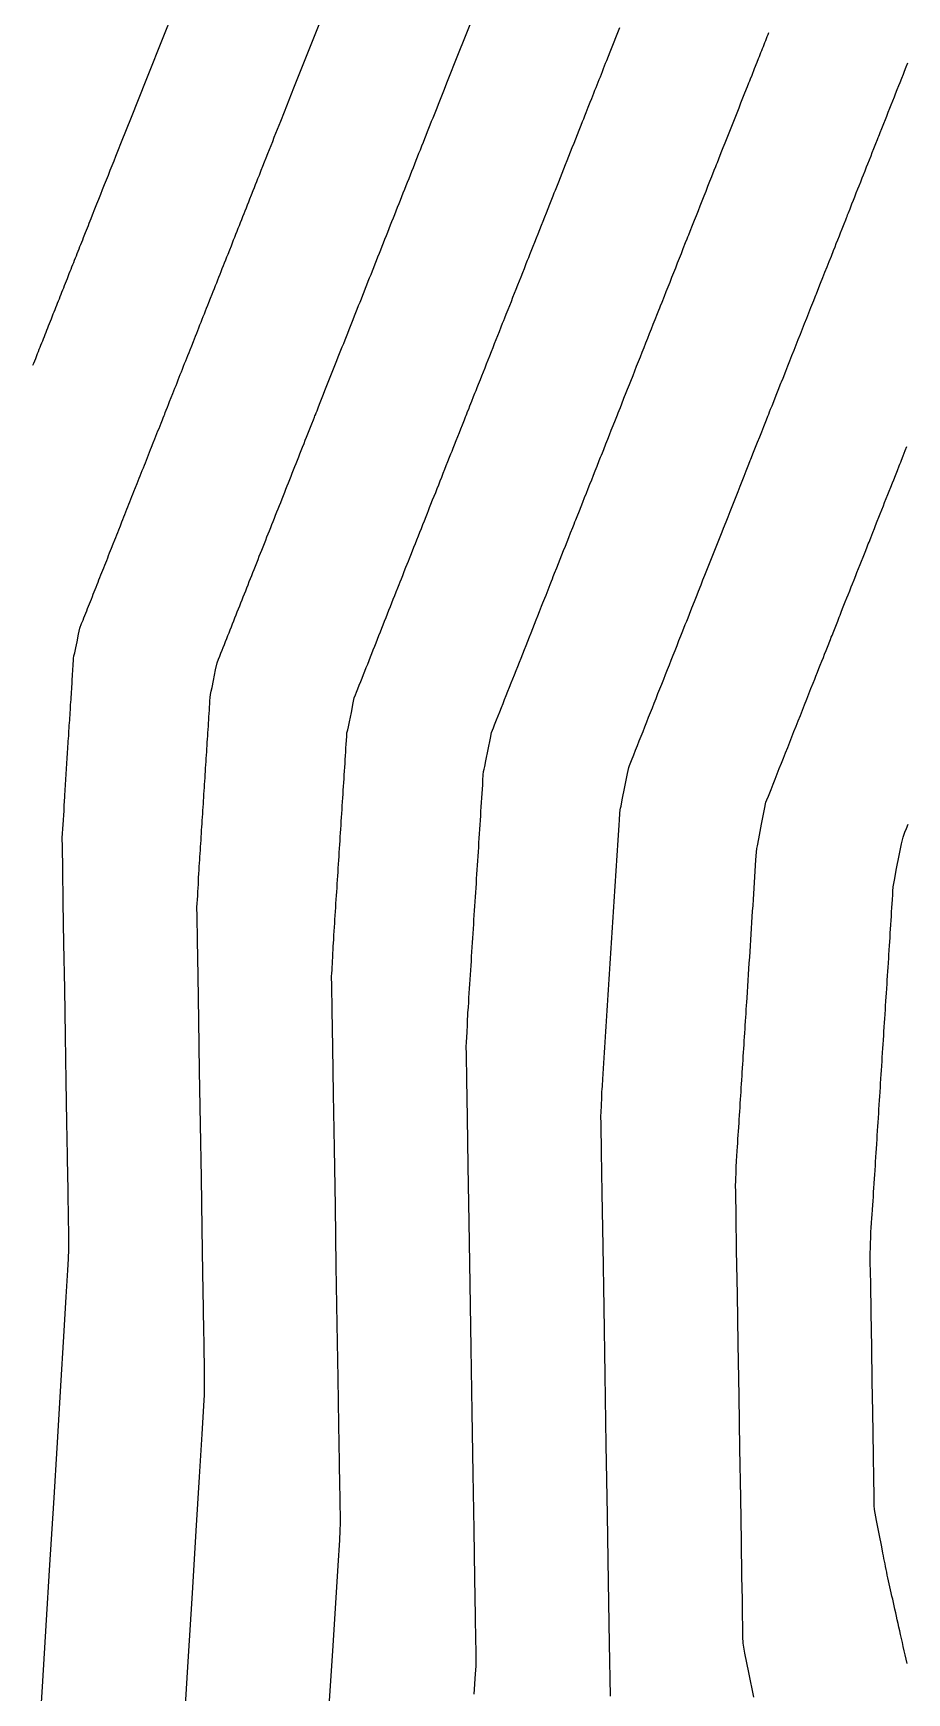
# Model space of a CAD drawing. Header units: millimetres. Extents: x 340454 to 342791, y 6993867 to 6995092.
# Drawn here: x 341791 to 341823, y 6994701.4 to 6994762.1 of the extents above; entities that cross this region are included whole.
import ezdxf

# ---------------------------------------------------------------- set-up
doc = ezdxf.new("R2010")
doc.units = ezdxf.units.MM
doc.header["$LTSCALE"] = 10
for name, color, linetype in [('T-HM-CURVA_INTERMEDIARIA', 45, 'Continuous'), ('T-HM-CURVA_MESTRA', 20, 'Continuous'), ('URB-Calçadas', 2, 'Continuous'), ('URB-Quadras', 3, 'Continuous')]:
    doc.layers.add(name, color=color, linetype=linetype)

msp = doc.modelspace()

# ---------------------------------------------------------------- linework, layer by layer
at = {"layer": 'T-HM-CURVA_INTERMEDIARIA', "color": 45, "linetype": 'Continuous', "lineweight": -3, "flags": 128}
for points, elevation in [([(341790.975, 6994749.94), (341791.006, 6994750.017), (341791.075, 6994750.191), (341791.144, 6994750.366), (341791.175, 6994750.444), (341791.206, 6994750.522), (341791.237, 6994750.599), (341791.267, 6994750.677), (341791.298, 6994750.755), (341791.329, 6994750.833), (341791.36, 6994750.911), (341791.391, 6994750.99), (341791.422, 6994751.068), (341791.454, 6994751.147), (341791.485, 6994751.225), (341791.516, 6994751.304), (341791.547, 6994751.383), (341791.579, 6994751.462), (341791.648, 6994751.638), (341791.718, 6994751.815), (341791.75, 6994751.894), (341791.781, 6994751.974), (341791.813, 6994752.053), (341791.845, 6994752.133), (341791.876, 6994752.213), (341791.908, 6994752.293), (341791.94, 6994752.373), (341791.972, 6994752.454), (341792.004, 6994752.534), (341792.035, 6994752.615), (341792.067, 6994752.695), (341792.099, 6994752.776), (341792.132, 6994752.857), (341792.164, 6994752.938), (341792.234, 6994753.115), (341792.304, 6994753.293), (341792.337, 6994753.375), (341792.369, 6994753.456), (341792.401, 6994753.538), (341792.434, 6994753.62), (341792.466, 6994753.702), (341792.499, 6994753.784), (341792.531, 6994753.866), (341792.564, 6994753.948), (341792.597, 6994754.031), (341792.629, 6994754.113), (341792.662, 6994754.196), (341792.695, 6994754.278), (341792.728, 6994754.361), (341792.761, 6994754.444), (341792.794, 6994754.527), (341792.827, 6994754.611), (341792.898, 6994754.79), (341792.969, 6994754.969), (341793.002, 6994755.053), (341793.035, 6994755.136), (341793.068, 6994755.22), (341793.102, 6994755.304), (341793.155, 6994755.439), (341793.244, 6994755.662), (341793.314, 6994755.84), (341793.385, 6994756.018), (341793.455, 6994756.195), (341793.525, 6994756.372), (341793.595, 6994756.548), (341793.664, 6994756.724), (341793.734, 6994756.899), (341793.803, 6994757.074), (341793.872, 6994757.248), (341793.941, 6994757.422), (341794.01, 6994757.595), (341794.079, 6994757.769), (341794.219, 6994758.119), (341794.579, 6994759.021), (341795.118, 6994760.368), (341795.79, 6994762.052), (341796.553, 6994763.964)], 712), ([(341791.23, 6994700.012), (341791.338, 6994701.786), (341791.463, 6994703.83), (341791.597, 6994706.038), (341791.735, 6994708.304), (341791.87, 6994710.524), (341791.995, 6994712.592), (341792.104, 6994714.402), (341792.191, 6994715.851), (341792.25, 6994716.831), (341792.273, 6994717.238), (341792.283, 6994717.595), (341792.287, 6994717.889), (341792.287, 6994718.075), (341792.285, 6994718.223), (341792.282, 6994718.371), (341792.28, 6994718.52), (341792.277, 6994718.669), (341792.275, 6994718.818), (341792.272, 6994718.969), (341792.27, 6994719.119), (341792.267, 6994719.271), (341792.265, 6994719.422), (341792.262, 6994719.575), (341792.26, 6994719.727), (341792.257, 6994719.881), (341792.252, 6994720.203), (341792.238, 6994721.028), (341792.218, 6994722.243), (341792.193, 6994723.738), (341792.165, 6994725.4), (341792.137, 6994727.118), (341792.11, 6994728.781), (341792.085, 6994730.277), (341792.066, 6994731.494), (341792.053, 6994732.322), (341792.049, 6994732.648), (341792.057, 6994732.81), (341792.07, 6994732.972), (341792.08, 6994733.135), (341792.091, 6994733.297), (341792.104, 6994733.493), (341792.111, 6994733.623), (341792.114, 6994733.724), (341792.116, 6994733.824), (341792.127, 6994733.988), (341792.137, 6994734.15), (341792.144, 6994734.248), (341792.15, 6994734.345), (341792.156, 6994734.442), (341792.163, 6994734.54), (341792.169, 6994734.637), (341792.175, 6994734.734), (341792.181, 6994734.831), (341792.188, 6994734.928), (341792.194, 6994735.025), (341792.2, 6994735.121), (341792.206, 6994735.218), (341792.212, 6994735.315), (341792.219, 6994735.411), (341792.225, 6994735.508), (341792.231, 6994735.604), (341792.237, 6994735.701), (341792.244, 6994735.797), (341792.25, 6994735.893), (341792.256, 6994735.99), (341792.262, 6994736.086), (341792.268, 6994736.182), (341792.274, 6994736.278), (341792.281, 6994736.373), (341792.287, 6994736.469), (341792.293, 6994736.565), (341792.299, 6994736.661), (341792.305, 6994736.756), (341792.311, 6994736.852), (341792.318, 6994736.947), (341792.324, 6994737.042), (341792.33, 6994737.137), (341792.336, 6994737.232), (341792.342, 6994737.327), (341792.348, 6994737.422), (341792.354, 6994737.517), (341792.36, 6994737.612), (341792.367, 6994737.707), (341792.373, 6994737.801), (341792.379, 6994737.896), (341792.385, 6994737.99), (341792.391, 6994738.084), (341792.397, 6994738.178), (341792.403, 6994738.272), (341792.409, 6994738.366), (341792.415, 6994738.46), (341792.421, 6994738.554), (341792.427, 6994738.648), (341792.433, 6994738.741), (341792.439, 6994738.835), (341792.445, 6994738.928), (341792.451, 6994739.021), (341792.457, 6994739.114), (341792.462, 6994739.207), (341792.469, 6994739.3), (341792.501, 6994739.42), (341792.549, 6994739.602), (341792.59, 6994739.816), (341792.644, 6994740.104), (341792.69, 6994740.317), (341792.755, 6994740.494), (341792.806, 6994740.609), (341792.84, 6994740.695), (341792.874, 6994740.78), (341792.908, 6994740.866), (341792.942, 6994740.952), (341792.976, 6994741.038), (341793.01, 6994741.125), (341793.044, 6994741.211), (341793.079, 6994741.298), (341793.113, 6994741.385), (341793.148, 6994741.472), (341793.182, 6994741.559), (341793.217, 6994741.647), (341793.252, 6994741.734), (341793.286, 6994741.822), (341793.321, 6994741.91), (341793.356, 6994741.998), (341793.391, 6994742.086), (341793.426, 6994742.175), (341793.462, 6994742.264), (341793.497, 6994742.352), (341793.532, 6994742.441), (341793.567, 6994742.531), (341793.603, 6994742.62), (341793.638, 6994742.71), (341793.674, 6994742.799), (341793.71, 6994742.889), (341793.745, 6994742.979), (341793.781, 6994743.069), (341793.817, 6994743.16), (341793.853, 6994743.25), (341793.911, 6994743.398), (341793.97, 6994743.547), (341794.006, 6994743.638), (341794.042, 6994743.729), (341794.078, 6994743.82), (341794.115, 6994743.911), (341794.173, 6994744.059), (341794.232, 6994744.207), (341794.268, 6994744.299), (341794.305, 6994744.391), (341794.341, 6994744.483), (341794.378, 6994744.575), (341794.414, 6994744.667), (341794.451, 6994744.76), (341794.488, 6994744.853), (341794.525, 6994744.946), (341794.562, 6994745.039), (341794.599, 6994745.132), (341794.636, 6994745.226), (341794.673, 6994745.319), (341794.732, 6994745.467), (341794.79, 6994745.616), (341794.828, 6994745.71), (341794.865, 6994745.804), (341794.902, 6994745.898), (341794.94, 6994745.993), (341794.977, 6994746.087), (341795.015, 6994746.182), (341795.052, 6994746.277), (341795.09, 6994746.372), (341795.128, 6994746.467), (341795.166, 6994746.563), (341795.204, 6994746.658), (341795.242, 6994746.754), (341795.279, 6994746.85), (341795.318, 6994746.946), (341795.377, 6994747.094), (341795.436, 6994747.244), (341795.474, 6994747.34), (341795.512, 6994747.436), (341795.55, 6994747.533), (341795.589, 6994747.63), (341795.627, 6994747.727), (341795.666, 6994747.824), (341795.711, 6994747.938), (341795.743, 6994748.018), (341795.774, 6994748.097), (341795.796, 6994748.151), (341795.82, 6994748.214), (341795.854, 6994748.298), (341795.898, 6994748.409), (341795.937, 6994748.507), (341795.976, 6994748.606), (341796.035, 6994748.755), (341796.094, 6994748.905), (341796.134, 6994749.004), (341796.173, 6994749.103), (341796.212, 6994749.202), (341796.251, 6994749.301), (341796.291, 6994749.4), (341796.33, 6994749.5), (341796.369, 6994749.599), (341796.409, 6994749.699), (341796.448, 6994749.799), (341796.488, 6994749.899), (341796.528, 6994749.999), (341796.568, 6994750.099), (341796.607, 6994750.2), (341796.647, 6994750.3), (341796.687, 6994750.401), (341796.727, 6994750.502), (341796.787, 6994750.653), (341796.847, 6994750.804), (341796.887, 6994750.905), (341796.927, 6994751.007), (341796.968, 6994751.108), (341797.008, 6994751.21), (341797.048, 6994751.312), (341797.089, 6994751.414), (341797.129, 6994751.516), (341797.17, 6994751.619), (341797.211, 6994751.721), (341797.251, 6994751.824), (341797.292, 6994751.927), (341797.333, 6994752.03), (341797.374, 6994752.133), (341797.415, 6994752.236), (341797.475, 6994752.388), (341797.535, 6994752.54), (341797.576, 6994752.643), (341797.617, 6994752.747), (341797.659, 6994752.851), (341797.7, 6994752.955), (341797.741, 6994753.06), (341797.783, 6994753.164), (341797.824, 6994753.269), (341797.866, 6994753.374), (341797.907, 6994753.478), (341797.949, 6994753.584), (341797.991, 6994753.689), (341798.032, 6994753.794), (341798.074, 6994753.9), (341798.116, 6994754.006), (341798.176, 6994754.158), (341798.237, 6994754.31), (341798.279, 6994754.416), (341798.321, 6994754.522), (341798.363, 6994754.629), (341798.406, 6994754.735), (341798.448, 6994754.842), (341798.49, 6994754.949), (341798.533, 6994755.056), (341798.575, 6994755.163), (341798.618, 6994755.271), (341798.66, 6994755.378), (341798.703, 6994755.486), (341798.746, 6994755.593), (341798.788, 6994755.701), (341798.831, 6994755.81), (341798.874, 6994755.918), (341798.917, 6994756.026), (341798.978, 6994756.179), (341799.039, 6994756.333), (341799.082, 6994756.441), (341799.125, 6994756.55), (341799.168, 6994756.659), (341799.211, 6994756.769), (341799.263, 6994756.897), (341799.333, 6994757.074), (341799.393, 6994757.227), (341799.453, 6994757.378), (341799.513, 6994757.53), (341799.573, 6994757.681), (341799.633, 6994757.831), (341799.692, 6994757.981), (341799.752, 6994758.131), (341799.811, 6994758.28), (341799.87, 6994758.43), (341799.929, 6994758.578), (341799.987, 6994758.726), (341800.046, 6994758.874), (341800.178, 6994759.206), (341800.53, 6994760.088), (341801.064, 6994761.43), (341801.746, 6994763.141)], 711), ([(341801.822, 6994700.89), (341801.949, 6994702.895), (341802.059, 6994704.64), (341802.147, 6994706.023), (341802.205, 6994706.944), (341802.227, 6994707.302), (341802.233, 6994707.563), (341802.233, 6994707.71), (341802.232, 6994707.782), (341802.231, 6994707.854), (341802.23, 6994707.927), (341802.229, 6994708), (341802.227, 6994708.073), (341802.226, 6994708.146), (341802.225, 6994708.22), (341802.224, 6994708.293), (341802.223, 6994708.367), (341802.221, 6994708.442), (341802.22, 6994708.516), (341802.219, 6994708.591), (341802.214, 6994708.915), (341802.199, 6994709.806), (341802.177, 6994711.161), (341802.148, 6994712.876), (341802.116, 6994714.849), (341802.081, 6994716.977), (341802.045, 6994719.157), (341802.01, 6994721.287), (341801.978, 6994723.263), (341801.95, 6994724.982), (341801.928, 6994726.342), (341801.914, 6994727.24), (341801.909, 6994727.573), (341801.915, 6994727.688), (341801.923, 6994727.802), (341801.931, 6994727.917), (341801.938, 6994728.032), (341801.946, 6994728.147), (341801.953, 6994728.262), (341801.957, 6994728.411), (341801.96, 6994728.561), (341801.967, 6994728.676), (341801.975, 6994728.792), (341801.984, 6994728.921), (341801.994, 6994729.082), (341802.003, 6994729.228), (341802.013, 6994729.373), (341802.022, 6994729.518), (341802.031, 6994729.663), (341802.041, 6994729.808), (341802.05, 6994729.953), (341802.059, 6994730.098), (341802.069, 6994730.242), (341802.078, 6994730.387), (341802.087, 6994730.531), (341802.097, 6994730.675), (341802.106, 6994730.82), (341802.115, 6994730.964), (341802.124, 6994731.108), (341802.134, 6994731.252), (341802.143, 6994731.395), (341802.152, 6994731.539), (341802.161, 6994731.683), (341802.171, 6994731.826), (341802.18, 6994731.969), (341802.189, 6994732.113), (341802.198, 6994732.256), (341802.208, 6994732.399), (341802.217, 6994732.541), (341802.226, 6994732.684), (341802.235, 6994732.827), (341802.244, 6994732.969), (341802.253, 6994733.112), (341802.263, 6994733.254), (341802.272, 6994733.396), (341802.281, 6994733.538), (341802.29, 6994733.68), (341802.299, 6994733.821), (341802.308, 6994733.963), (341802.317, 6994734.104), (341802.326, 6994734.245), (341802.336, 6994734.386), (341802.345, 6994734.527), (341802.354, 6994734.668), (341802.363, 6994734.809), (341802.372, 6994734.949), (341802.381, 6994735.09), (341802.39, 6994735.23), (341802.399, 6994735.37), (341802.408, 6994735.51), (341802.417, 6994735.649), (341802.426, 6994735.789), (341802.435, 6994735.928), (341802.444, 6994736.068), (341802.453, 6994736.207), (341802.46, 6994736.36), (341802.471, 6994736.485), (341802.498, 6994736.593), (341802.528, 6994736.702), (341802.565, 6994736.887), (341802.632, 6994737.236), (341802.7, 6994737.585), (341802.739, 6994737.77), (341802.778, 6994737.876), (341802.822, 6994737.98), (341802.868, 6994738.096), (341802.923, 6994738.235), (341802.974, 6994738.362), (341803.025, 6994738.491), (341803.075, 6994738.619), (341803.126, 6994738.748), (341803.177, 6994738.876), (341803.229, 6994739.006), (341803.28, 6994739.135), (341803.331, 6994739.265), (341803.383, 6994739.394), (341803.435, 6994739.525), (341803.486, 6994739.655), (341803.538, 6994739.786), (341803.59, 6994739.917), (341803.642, 6994740.048), (341803.694, 6994740.18), (341803.746, 6994740.312), (341803.799, 6994740.444), (341803.851, 6994740.576), (341803.904, 6994740.708), (341803.956, 6994740.841), (341804.009, 6994740.974), (341804.062, 6994741.108), (341804.115, 6994741.241), (341804.168, 6994741.375), (341804.221, 6994741.509), (341804.275, 6994741.644), (341804.334, 6994741.794), (341804.381, 6994741.913), (341804.423, 6994742.018), (341804.464, 6994742.122), (341804.512, 6994742.242), (341804.571, 6994742.393), (341804.632, 6994742.545), (341804.679, 6994742.664), (341804.72, 6994742.768), (341804.762, 6994742.873), (341804.809, 6994742.992), (341804.87, 6994743.145), (341804.924, 6994743.281), (341804.978, 6994743.419), (341805.032, 6994743.555), (341805.087, 6994743.693), (341805.141, 6994743.83), (341805.196, 6994743.968), (341805.251, 6994744.106), (341805.306, 6994744.245), (341805.368, 6994744.401), (341805.416, 6994744.522), (341805.457, 6994744.626), (341805.498, 6994744.729), (341805.546, 6994744.85), (341805.608, 6994745.008), (341805.663, 6994745.147), (341805.719, 6994745.287), (341805.774, 6994745.427), (341805.83, 6994745.567), (341805.885, 6994745.707), (341805.941, 6994745.848), (341805.997, 6994745.989), (341806.053, 6994746.13), (341806.109, 6994746.271), (341806.165, 6994746.413), (341806.229, 6994746.575), (341806.278, 6994746.697), (341806.319, 6994746.8), (341806.359, 6994746.903), (341806.408, 6994747.025), (341806.472, 6994747.188), (341806.529, 6994747.331), (341806.586, 6994747.474), (341806.642, 6994747.617), (341806.699, 6994747.76), (341806.771, 6994747.941), (341806.813, 6994748.047), (341806.836, 6994748.105), (341806.859, 6994748.164), (341806.89, 6994748.241), (341806.927, 6994748.335), (341806.973, 6994748.451), (341807.042, 6994748.625), (341807.108, 6994748.792), (341807.157, 6994748.914), (341807.197, 6994749.017), (341807.238, 6994749.12), (341807.287, 6994749.243), (341807.354, 6994749.411), (341807.411, 6994749.557), (341807.469, 6994749.703), (341807.527, 6994749.849), (341807.585, 6994749.996), (341807.643, 6994750.142), (341807.702, 6994750.289), (341807.76, 6994750.436), (341807.818, 6994750.584), (341807.877, 6994750.731), (341807.936, 6994750.879), (341807.994, 6994751.027), (341808.053, 6994751.176), (341808.122, 6994751.349), (341808.171, 6994751.473), (341808.212, 6994751.576), (341808.252, 6994751.678), (341808.301, 6994751.802), (341808.37, 6994751.976), (341808.43, 6994752.126), (341808.489, 6994752.276), (341808.548, 6994752.425), (341808.608, 6994752.576), (341808.668, 6994752.726), (341808.727, 6994752.877), (341808.787, 6994753.027), (341808.847, 6994753.178), (341808.907, 6994753.33), (341808.967, 6994753.481), (341809.038, 6994753.66), (341809.087, 6994753.785), (341809.128, 6994753.887), (341809.168, 6994753.989), (341809.218, 6994754.114), (341809.289, 6994754.294), (341809.35, 6994754.446), (341809.41, 6994754.599), (341809.471, 6994754.752), (341809.532, 6994754.906), (341809.593, 6994755.059), (341809.654, 6994755.213), (341809.715, 6994755.367), (341809.776, 6994755.521), (341809.837, 6994755.676), (341809.898, 6994755.831), (341809.971, 6994756.015), (341810.021, 6994756.141), (341810.062, 6994756.242), (341810.102, 6994756.344), (341810.152, 6994756.47), (341810.225, 6994756.655), (341810.287, 6994756.811), (341810.349, 6994756.967), (341810.411, 6994757.123), (341810.473, 6994757.28), (341810.535, 6994757.436), (341810.597, 6994757.593), (341810.659, 6994757.751), (341810.722, 6994757.908), (341810.784, 6994758.066), (341810.847, 6994758.224), (341810.91, 6994758.382), (341810.972, 6994758.54), (341811.047, 6994758.729), (341811.098, 6994758.857), (341811.138, 6994758.959), (341811.178, 6994759.06), (341811.229, 6994759.188), (341811.305, 6994759.378), (341811.38, 6994759.569), (341811.431, 6994759.697), (341811.471, 6994759.798), (341811.511, 6994759.899), (341811.551, 6994759.999), (341811.59, 6994760.099), (341811.63, 6994760.199), (341811.669, 6994760.298), (341811.709, 6994760.397), (341811.748, 6994760.496), (341811.787, 6994760.595), (341811.826, 6994760.693), (341811.865, 6994760.792), (341811.904, 6994760.89), (341811.942, 6994760.987), (341811.981, 6994761.085), (341812.108, 6994761.405), (341812.462, 6994762.296)], 709), ([(341807.123, 6994701.309), (341807.181, 6994702.05), (341807.203, 6994702.333), (341807.206, 6994702.447), (341807.207, 6994702.527), (341807.205, 6994702.596), (341807.204, 6994702.665), (341807.203, 6994702.735), (341807.202, 6994702.805), (341807.201, 6994702.875), (341807.2, 6994702.946), (341807.194, 6994703.269), (341807.18, 6994704.17), (341807.157, 6994705.552), (341807.128, 6994707.321), (341807.094, 6994709.379), (341807.057, 6994711.629), (341807.019, 6994713.977), (341806.98, 6994716.325), (341806.943, 6994718.578), (341806.91, 6994720.639), (341806.881, 6994722.411), (341806.858, 6994723.799), (341806.844, 6994724.706), (341806.839, 6994725.036), (341806.844, 6994725.127), (341806.85, 6994725.217), (341806.856, 6994725.308), (341806.862, 6994725.399), (341806.868, 6994725.49), (341806.874, 6994725.581), (341806.878, 6994725.755), (341806.882, 6994725.929), (341806.888, 6994726.021), (341806.894, 6994726.112), (341806.902, 6994726.242), (341806.916, 6994726.451), (341806.927, 6994726.62), (341806.938, 6994726.79), (341806.949, 6994726.959), (341806.959, 6994727.128), (341806.97, 6994727.297), (341806.981, 6994727.465), (341806.992, 6994727.634), (341807.003, 6994727.802), (341807.014, 6994727.971), (341807.025, 6994728.139), (341807.035, 6994728.307), (341807.046, 6994728.475), (341807.057, 6994728.643), (341807.068, 6994728.811), (341807.079, 6994728.979), (341807.089, 6994729.146), (341807.1, 6994729.314), (341807.111, 6994729.481), (341807.122, 6994729.648), (341807.133, 6994729.815), (341807.143, 6994729.982), (341807.154, 6994730.149), (341807.165, 6994730.315), (341807.176, 6994730.482), (341807.186, 6994730.648), (341807.197, 6994730.814), (341807.208, 6994730.98), (341807.218, 6994731.146), (341807.229, 6994731.312), (341807.24, 6994731.477), (341807.25, 6994731.643), (341807.261, 6994731.808), (341807.272, 6994731.973), (341807.282, 6994732.138), (341807.293, 6994732.303), (341807.303, 6994732.467), (341807.314, 6994732.632), (341807.325, 6994732.796), (341807.335, 6994732.96), (341807.346, 6994733.124), (341807.356, 6994733.288), (341807.367, 6994733.451), (341807.377, 6994733.615), (341807.388, 6994733.778), (341807.398, 6994733.941), (341807.409, 6994734.104), (341807.419, 6994734.266), (341807.43, 6994734.429), (341807.44, 6994734.591), (341807.451, 6994734.753), (341807.462, 6994734.951), (341807.471, 6994735.077), (341807.493, 6994735.164), (341807.518, 6994735.252), (341807.558, 6994735.458), (341807.64, 6994735.874), (341807.721, 6994736.29), (341807.763, 6994736.496), (341807.795, 6994736.581), (341807.83, 6994736.665), (341807.876, 6994736.782), (341807.948, 6994736.962), (341808.007, 6994737.11), (341808.066, 6994737.26), (341808.125, 6994737.409), (341808.185, 6994737.559), (341808.244, 6994737.709), (341808.304, 6994737.859), (341808.363, 6994738.01), (341808.423, 6994738.161), (341808.483, 6994738.312), (341808.543, 6994738.464), (341808.603, 6994738.616), (341808.664, 6994738.768), (341808.724, 6994738.92), (341808.785, 6994739.074), (341808.846, 6994739.226), (341808.907, 6994739.38), (341808.967, 6994739.534), (341809.029, 6994739.688), (341809.09, 6994739.842), (341809.151, 6994739.997), (341809.212, 6994740.152), (341809.274, 6994740.307), (341809.336, 6994740.463), (341809.397, 6994740.618), (341809.459, 6994740.775), (341809.521, 6994740.931), (341809.598, 6994741.125), (341809.646, 6994741.245), (341809.678, 6994741.328), (341809.711, 6994741.41), (341809.759, 6994741.53), (341809.836, 6994741.725), (341809.914, 6994741.921), (341809.961, 6994742.041), (341809.994, 6994742.123), (341810.026, 6994742.205), (341810.074, 6994742.326), (341810.152, 6994742.522), (341810.215, 6994742.681), (341810.278, 6994742.84), (341810.341, 6994743), (341810.405, 6994743.159), (341810.468, 6994743.319), (341810.532, 6994743.48), (341810.595, 6994743.64), (341810.659, 6994743.801), (341810.738, 6994744.002), (341810.787, 6994744.124), (341810.819, 6994744.205), (341810.851, 6994744.286), (341810.9, 6994744.408), (341810.98, 6994744.61), (341811.044, 6994744.772), (341811.108, 6994744.934), (341811.173, 6994745.097), (341811.237, 6994745.26), (341811.302, 6994745.423), (341811.367, 6994745.586), (341811.432, 6994745.75), (341811.497, 6994745.914), (341811.562, 6994746.078), (341811.627, 6994746.243), (341811.708, 6994746.448), (341811.758, 6994746.572), (341811.789, 6994746.653), (341811.821, 6994746.733), (341811.871, 6994746.857), (341811.952, 6994747.064), (341812.018, 6994747.23), (341812.084, 6994747.396), (341812.15, 6994747.562), (341812.216, 6994747.728), (341812.3, 6994747.941), (341812.348, 6994748.062), (341812.375, 6994748.129), (341812.402, 6994748.197), (341812.436, 6994748.285), (341812.481, 6994748.396), (341812.534, 6994748.53), (341812.614, 6994748.732), (341812.697, 6994748.943), (341812.747, 6994749.069), (341812.779, 6994749.148), (341812.81, 6994749.228), (341812.86, 6994749.354), (341812.944, 6994749.566), (341813.011, 6994749.735), (341813.078, 6994749.904), (341813.146, 6994750.074), (341813.213, 6994750.244), (341813.281, 6994750.414), (341813.348, 6994750.585), (341813.416, 6994750.756), (341813.484, 6994750.927), (341813.552, 6994751.098), (341813.62, 6994751.27), (341813.688, 6994751.441), (341813.756, 6994751.614), (341813.842, 6994751.83), (341813.893, 6994751.959), (341813.924, 6994752.037), (341813.955, 6994752.116), (341814.006, 6994752.244), (341814.092, 6994752.461), (341814.161, 6994752.635), (341814.23, 6994752.808), (341814.299, 6994752.982), (341814.368, 6994753.156), (341814.437, 6994753.331), (341814.506, 6994753.506), (341814.575, 6994753.68), (341814.645, 6994753.856), (341814.714, 6994754.031), (341814.784, 6994754.207), (341814.872, 6994754.429), (341814.924, 6994754.559), (341814.954, 6994754.637), (341814.985, 6994754.714), (341815.037, 6994754.845), (341815.125, 6994755.067), (341815.195, 6994755.244), (341815.265, 6994755.421), (341815.336, 6994755.599), (341815.406, 6994755.777), (341815.477, 6994755.955), (341815.548, 6994756.133), (341815.618, 6994756.311), (341815.689, 6994756.49), (341815.76, 6994756.669), (341815.831, 6994756.849), (341815.921, 6994757.076), (341815.974, 6994757.208), (341816.004, 6994757.285), (341816.034, 6994757.361), (341816.087, 6994757.494), (341816.177, 6994757.721), (341816.249, 6994757.902), (341816.32, 6994758.083), (341816.392, 6994758.264), (341816.464, 6994758.445), (341816.536, 6994758.627), (341816.608, 6994758.809), (341816.68, 6994758.991), (341816.753, 6994759.173), (341816.825, 6994759.356), (341816.898, 6994759.539), (341816.97, 6994759.722), (341817.043, 6994759.905), (341817.135, 6994760.138), (341817.189, 6994760.273), (341817.218, 6994760.348), (341817.248, 6994760.423), (341817.302, 6994760.558), (341817.394, 6994760.792), (341817.487, 6994761.026), (341817.541, 6994761.161), (341817.57, 6994761.236), (341817.6, 6994761.311), (341817.629, 6994761.385), (341817.659, 6994761.459), (341817.688, 6994761.533), (341817.717, 6994761.607), (341817.747, 6994761.68), (341817.776, 6994761.754), (341817.805, 6994761.827), (341817.834, 6994761.9), (341817.862, 6994761.973), (341817.891, 6994762.045), (341817.92, 6994762.118)], 708), ([(341812.116, 6994701.237), (341812.084, 6994703.168), (341812.048, 6994705.416), (341812.007, 6994707.874), (341811.965, 6994710.438), (341811.923, 6994713.002), (341811.883, 6994715.461), (341811.846, 6994717.71), (341811.815, 6994719.643), (341811.79, 6994721.156), (341811.774, 6994722.143), (341811.769, 6994722.499), (341811.773, 6994722.566), (341811.777, 6994722.632), (341811.781, 6994722.699), (341811.786, 6994722.766), (341811.79, 6994722.834), (341811.794, 6994722.901), (341811.799, 6994723.099), (341811.804, 6994723.298), (341811.808, 6994723.365), (341811.813, 6994723.433), (341811.822, 6994723.571), (341811.838, 6994723.82), (341811.85, 6994724.013), (341811.863, 6994724.206), (341811.875, 6994724.399), (341811.888, 6994724.592), (341811.9, 6994724.785), (341811.912, 6994724.978), (341811.925, 6994725.17), (341811.937, 6994725.363), (341811.95, 6994725.555), (341811.962, 6994725.747), (341811.974, 6994725.939), (341811.987, 6994726.131), (341811.999, 6994726.323), (341812.011, 6994726.515), (341812.024, 6994726.706), (341812.036, 6994726.897), (341812.048, 6994727.089), (341812.061, 6994727.28), (341812.073, 6994727.47), (341812.085, 6994727.661), (341812.098, 6994727.852), (341812.11, 6994728.042), (341812.122, 6994728.232), (341812.134, 6994728.422), (341812.147, 6994728.612), (341812.159, 6994728.802), (341812.171, 6994728.992), (341812.183, 6994729.181), (341812.195, 6994729.37), (341812.208, 6994729.559), (341812.22, 6994729.748), (341812.232, 6994729.937), (341812.244, 6994730.125), (341812.256, 6994730.313), (341812.268, 6994730.502), (341812.28, 6994730.689), (341812.292, 6994730.877), (341812.304, 6994731.065), (341812.317, 6994731.252), (341812.329, 6994731.439), (341812.341, 6994731.626), (341812.353, 6994731.813), (341812.365, 6994732), (341812.377, 6994732.186), (341812.389, 6994732.372), (341812.401, 6994732.558), (341812.413, 6994732.744), (341812.425, 6994732.929), (341812.437, 6994733.114), (341812.448, 6994733.3), (341812.463, 6994733.537), (341812.472, 6994733.669), (341812.489, 6994733.735), (341812.507, 6994733.802), (341812.552, 6994734.031), (341812.647, 6994734.512), (341812.742, 6994734.994), (341812.788, 6994735.223), (341812.812, 6994735.287), (341812.839, 6994735.351), (341812.887, 6994735.472), (341812.973, 6994735.689), (341813.04, 6994735.859), (341813.107, 6994736.029), (341813.175, 6994736.2), (341813.243, 6994736.37), (341813.311, 6994736.542), (341813.379, 6994736.713), (341813.447, 6994736.885), (341813.515, 6994737.058), (341813.584, 6994737.23), (341813.652, 6994737.403), (341813.721, 6994737.576), (341813.79, 6994737.75), (341813.859, 6994737.924), (341813.928, 6994738.099), (341813.997, 6994738.273), (341814.067, 6994738.449), (341814.136, 6994738.624), (341814.206, 6994738.8), (341814.276, 6994738.976), (341814.346, 6994739.152), (341814.416, 6994739.329), (341814.486, 6994739.506), (341814.556, 6994739.684), (341814.627, 6994739.862), (341814.697, 6994740.04), (341814.768, 6994740.218), (341814.859, 6994740.449), (341814.91, 6994740.576), (341814.934, 6994740.637), (341814.958, 6994740.698), (341815.009, 6994740.826), (341815.101, 6994741.057), (341815.193, 6994741.289), (341815.243, 6994741.418), (341815.267, 6994741.478), (341815.291, 6994741.538), (341815.342, 6994741.667), (341815.435, 6994741.899), (341815.506, 6994742.081), (341815.578, 6994742.262), (341815.65, 6994742.444), (341815.722, 6994742.626), (341815.795, 6994742.808), (341815.867, 6994742.991), (341815.94, 6994743.174), (341816.012, 6994743.357), (341816.107, 6994743.595), (341816.158, 6994743.725), (341816.182, 6994743.784), (341816.205, 6994743.843), (341816.257, 6994743.973), (341816.351, 6994744.211), (341816.424, 6994744.396), (341816.498, 6994744.581), (341816.571, 6994744.766), (341816.645, 6994744.952), (341816.718, 6994745.138), (341816.792, 6994745.324), (341816.866, 6994745.511), (341816.94, 6994745.698), (341817.014, 6994745.885), (341817.089, 6994746.072), (341817.185, 6994746.315), (341817.238, 6994746.448), (341817.26, 6994746.506), (341817.283, 6994746.563), (341817.336, 6994746.696), (341817.433, 6994746.94), (341817.507, 6994747.128), (341817.582, 6994747.317), (341817.657, 6994747.507), (341817.732, 6994747.696), (341817.828, 6994747.937), (341817.883, 6994748.076), (341817.914, 6994748.153), (341817.944, 6994748.23), (341817.983, 6994748.329), (341818.034, 6994748.457), (341818.096, 6994748.613), (341818.186, 6994748.84), (341818.284, 6994749.088), (341818.338, 6994749.223), (341818.36, 6994749.279), (341818.382, 6994749.335), (341818.436, 6994749.47), (341818.535, 6994749.72), (341818.611, 6994749.912), (341818.687, 6994750.105), (341818.764, 6994750.299), (341818.841, 6994750.492), (341818.918, 6994750.686), (341818.995, 6994750.88), (341819.072, 6994751.074), (341819.149, 6994751.269), (341819.226, 6994751.464), (341819.304, 6994751.66), (341819.381, 6994751.855), (341819.459, 6994752.051), (341819.56, 6994752.306), (341819.615, 6994752.444), (341819.636, 6994752.498), (341819.658, 6994752.553), (341819.712, 6994752.69), (341819.814, 6994752.946), (341819.892, 6994753.144), (341819.97, 6994753.341), (341820.049, 6994753.539), (341820.127, 6994753.737), (341820.206, 6994753.936), (341820.285, 6994754.135), (341820.341, 6994754.277), (341820.386, 6994754.39), (341820.443, 6994754.533), (341820.499, 6994754.676), (341820.544, 6994754.789), (341820.601, 6994754.933), (341820.672, 6994755.112), (341820.731, 6994755.262), (341820.76, 6994755.333), (341820.781, 6994755.386), (341820.802, 6994755.439), (341820.83, 6994755.511), (341820.89, 6994755.661), (341820.961, 6994755.841), (341821.018, 6994755.985), (341821.063, 6994756.099), (341821.121, 6994756.244), (341821.178, 6994756.388), (341821.223, 6994756.503), (341821.281, 6994756.648), (341821.338, 6994756.792), (341821.384, 6994756.908), (341821.441, 6994757.053), (341821.499, 6994757.198), (341821.545, 6994757.314), (341821.603, 6994757.459), (341821.66, 6994757.605), (341821.706, 6994757.721), (341821.764, 6994757.867), (341821.837, 6994758.05), (341821.898, 6994758.203), (341821.926, 6994758.276), (341821.947, 6994758.327), (341821.967, 6994758.378), (341821.996, 6994758.451), (341822.056, 6994758.604), (341822.129, 6994758.788), (341822.187, 6994758.934), (341822.234, 6994759.051), (341822.292, 6994759.199), (341822.35, 6994759.346), (341822.397, 6994759.463), (341822.455, 6994759.611), (341822.514, 6994759.758), (341822.56, 6994759.876), (341822.619, 6994760.024), (341822.678, 6994760.172), (341822.725, 6994760.29), (341822.783, 6994760.438), (341822.842, 6994760.587), (341822.889, 6994760.705), (341822.948, 6994760.854), (341823.007, 6994761.003)], 707), ([(341817.364, 6994701.196), (341817.183, 6994702.11), (341817.043, 6994702.817), (341816.986, 6994703.108), (341816.978, 6994703.182), (341816.972, 6994703.255), (341816.97, 6994703.334), (341816.969, 6994703.415), (341816.968, 6994703.494), (341816.966, 6994703.573), (341816.965, 6994703.65), (341816.964, 6994703.727), (341816.963, 6994703.804), (341816.961, 6994703.88), (341816.96, 6994703.955), (341816.959, 6994704.029), (341816.958, 6994704.103), (341816.957, 6994704.176), (341816.955, 6994704.249), (341816.954, 6994704.321), (341816.953, 6994704.392), (341816.952, 6994704.463), (341816.947, 6994704.774), (341816.933, 6994705.62), (341816.912, 6994706.895), (341816.886, 6994708.491), (341816.856, 6994710.302), (341816.825, 6994712.219), (341816.794, 6994714.136), (341816.764, 6994715.945), (341816.738, 6994717.54), (341816.717, 6994718.812), (341816.703, 6994719.655), (341816.699, 6994719.962), (341816.704, 6994720.047), (341816.71, 6994720.134), (341816.715, 6994720.22), (341816.718, 6994720.338), (341816.723, 6994720.548), (341816.726, 6994720.666), (341816.732, 6994720.753), (341816.737, 6994720.828), (341816.747, 6994720.992), (341816.76, 6994721.188), (341816.77, 6994721.344), (341816.778, 6994721.468), (341816.788, 6994721.623), (341816.798, 6994721.778), (341816.806, 6994721.902), (341816.816, 6994722.057), (341816.826, 6994722.212), (341816.834, 6994722.335), (341816.844, 6994722.49), (341816.854, 6994722.645), (341816.862, 6994722.768), (341816.872, 6994722.923), (341816.881, 6994723.078), (341816.889, 6994723.201), (341816.899, 6994723.355), (341816.909, 6994723.51), (341816.917, 6994723.633), (341816.927, 6994723.787), (341816.937, 6994723.941), (341816.945, 6994724.064), (341816.955, 6994724.218), (341816.965, 6994724.372), (341816.973, 6994724.495), (341816.983, 6994724.648), (341816.993, 6994724.802), (341817, 6994724.924), (341817.01, 6994725.078), (341817.02, 6994725.232), (341817.028, 6994725.354), (341817.038, 6994725.507), (341817.048, 6994725.66), (341817.056, 6994725.782), (341817.066, 6994725.935), (341817.075, 6994726.088), (341817.083, 6994726.21), (341817.093, 6994726.363), (341817.103, 6994726.516), (341817.111, 6994726.637), (341817.121, 6994726.79), (341817.134, 6994727.003), (341817.148, 6994727.216), (341817.162, 6994727.428), (341817.175, 6994727.641), (341817.189, 6994727.853), (341817.203, 6994728.065), (341817.216, 6994728.277), (341817.23, 6994728.489), (341817.244, 6994728.7), (341817.257, 6994728.912), (341817.271, 6994729.123), (341817.284, 6994729.333), (341817.298, 6994729.544), (341817.312, 6994729.754), (341817.325, 6994729.965), (341817.339, 6994730.175), (341817.352, 6994730.384), (341817.366, 6994730.594), (341817.379, 6994730.803), (341817.393, 6994731.012), (341817.406, 6994731.221), (341817.419, 6994731.429), (341817.433, 6994731.638), (341817.446, 6994731.846), (341817.463, 6994732.118), (341817.473, 6994732.261), (341817.497, 6994732.352), (341817.547, 6994732.604), (341817.654, 6994733.15), (341817.762, 6994733.696), (341817.812, 6994733.949), (341817.847, 6994734.036), (341817.899, 6994734.167), (341817.998, 6994734.416), (341818.073, 6994734.607), (341818.149, 6994734.798), (341818.225, 6994734.99), (341818.301, 6994735.182), (341818.377, 6994735.374), (341818.454, 6994735.567), (341818.53, 6994735.76), (341818.607, 6994735.954), (341818.684, 6994736.148), (341818.761, 6994736.342), (341818.838, 6994736.537), (341818.916, 6994736.732), (341818.993, 6994736.928), (341819.071, 6994737.124), (341819.149, 6994737.32), (341819.227, 6994737.517), (341819.305, 6994737.714), (341819.383, 6994737.912), (341819.461, 6994738.109), (341819.54, 6994738.308), (341819.596, 6994738.45), (341819.641, 6994738.563), (341819.698, 6994738.705), (341819.754, 6994738.848), (341819.799, 6994738.962), (341819.856, 6994739.105), (341819.913, 6994739.248), (341819.958, 6994739.362), (341820.015, 6994739.505), (341820.087, 6994739.687), (341820.147, 6994739.839), (341820.174, 6994739.908), (341820.205, 6994739.986), (341820.233, 6994740.055), (341820.293, 6994740.207), (341820.365, 6994740.389), (341820.438, 6994740.572), (341820.498, 6994740.725), (341820.526, 6994740.794), (341820.556, 6994740.871), (341820.584, 6994740.94), (341820.644, 6994741.093), (341820.717, 6994741.277), (341820.775, 6994741.422), (341820.821, 6994741.538), (341820.878, 6994741.684), (341820.936, 6994741.83), (341820.982, 6994741.946), (341821.04, 6994742.092), (341821.098, 6994742.239), (341821.145, 6994742.355), (341821.203, 6994742.502), (341821.261, 6994742.649), (341821.307, 6994742.766), (341821.366, 6994742.914), (341821.44, 6994743.1), (341821.502, 6994743.256), (341821.529, 6994743.326), (341821.559, 6994743.4), (341821.586, 6994743.47), (341821.648, 6994743.626), (341821.723, 6994743.813), (341821.781, 6994743.962), (341821.828, 6994744.08), (341821.887, 6994744.228), (341821.946, 6994744.377), (341821.993, 6994744.496), (341822.052, 6994744.645), (341822.111, 6994744.794), (341822.158, 6994744.913), (341822.218, 6994745.062), (341822.277, 6994745.212), (341822.324, 6994745.331), (341822.384, 6994745.482), (341822.443, 6994745.632), (341822.491, 6994745.751), (341822.55, 6994745.902), (341822.626, 6994746.093), (341822.69, 6994746.253), (341822.718, 6994746.324), (341822.745, 6994746.393), (341822.773, 6994746.464), (341822.837, 6994746.624), (341822.913, 6994746.816), (341822.973, 6994746.967)], 706)]:
    msp.add_lwpolyline(points, dxfattribs=dict(at, elevation=elevation))
at = {"layer": 'T-HM-CURVA_MESTRA', "color": 20, "linetype": 'Continuous', "lineweight": -3, "flags": 128}
for points, elevation in [([(341796.503, 6994699.914), (341796.661, 6994702.509), (341796.812, 6994705.004), (341796.951, 6994707.291), (341797.07, 6994709.267), (341797.164, 6994710.826), (341797.226, 6994711.862), (341797.25, 6994712.27), (341797.257, 6994712.54), (341797.26, 6994712.764), (341797.26, 6994712.893), (341797.259, 6994713.003), (341797.257, 6994713.113), (341797.255, 6994713.223), (341797.253, 6994713.334), (341797.251, 6994713.446), (341797.249, 6994713.557), (341797.248, 6994713.669), (341797.246, 6994713.782), (341797.244, 6994713.895), (341797.242, 6994714.008), (341797.24, 6994714.122), (341797.238, 6994714.236), (341797.233, 6994714.561), (341797.218, 6994715.429), (341797.197, 6994716.731), (341797.17, 6994718.36), (341797.139, 6994720.206), (341797.107, 6994722.161), (341797.075, 6994724.117), (341797.045, 6994725.965), (341797.018, 6994727.597), (341796.997, 6994728.904), (341796.983, 6994729.778), (341796.979, 6994730.111), (341796.986, 6994730.249), (341796.996, 6994730.387), (341797.005, 6994730.526), (341797.014, 6994730.665), (341797.024, 6994730.811), (341797.032, 6994730.943), (341797.035, 6994731.067), (341797.038, 6994731.192), (341797.047, 6994731.333), (341797.056, 6994731.471), (341797.064, 6994731.592), (341797.072, 6994731.714), (341797.08, 6994731.835), (341797.088, 6994731.956), (341797.095, 6994732.077), (341797.103, 6994732.198), (341797.111, 6994732.319), (341797.119, 6994732.44), (341797.127, 6994732.561), (341797.134, 6994732.682), (341797.142, 6994732.802), (341797.15, 6994732.923), (341797.158, 6994733.043), (341797.165, 6994733.164), (341797.173, 6994733.284), (341797.181, 6994733.404), (341797.189, 6994733.524), (341797.196, 6994733.644), (341797.204, 6994733.764), (341797.212, 6994733.884), (341797.219, 6994734.004), (341797.227, 6994734.123), (341797.235, 6994734.243), (341797.243, 6994734.362), (341797.25, 6994734.482), (341797.258, 6994734.601), (341797.266, 6994734.72), (341797.273, 6994734.839), (341797.281, 6994734.958), (341797.289, 6994735.077), (341797.296, 6994735.196), (341797.304, 6994735.314), (341797.312, 6994735.433), (341797.319, 6994735.551), (341797.327, 6994735.669), (341797.334, 6994735.787), (341797.342, 6994735.905), (341797.35, 6994736.023), (341797.357, 6994736.141), (341797.365, 6994736.259), (341797.372, 6994736.376), (341797.38, 6994736.494), (341797.387, 6994736.611), (341797.395, 6994736.728), (341797.402, 6994736.845), (341797.41, 6994736.962), (341797.418, 6994737.079), (341797.425, 6994737.195), (341797.433, 6994737.312), (341797.44, 6994737.428), (341797.448, 6994737.544), (341797.455, 6994737.66), (341797.46, 6994737.777), (341797.47, 6994737.892), (341797.5, 6994738.013), (341797.538, 6994738.152), (341797.588, 6994738.404), (341797.662, 6994738.792), (341797.715, 6994739.044), (341797.765, 6994739.179), (341797.814, 6994739.294), (341797.856, 6994739.401), (341797.898, 6994739.507), (341797.941, 6994739.614), (341797.983, 6994739.721), (341798.026, 6994739.828), (341798.068, 6994739.936), (341798.111, 6994740.044), (341798.154, 6994740.152), (341798.197, 6994740.26), (341798.24, 6994740.368), (341798.283, 6994740.477), (341798.326, 6994740.586), (341798.369, 6994740.695), (341798.412, 6994740.804), (341798.456, 6994740.913), (341798.499, 6994741.023), (341798.543, 6994741.133), (341798.586, 6994741.243), (341798.63, 6994741.354), (341798.674, 6994741.464), (341798.718, 6994741.575), (341798.762, 6994741.686), (341798.806, 6994741.797), (341798.85, 6994741.909), (341798.894, 6994742.02), (341798.939, 6994742.132), (341798.983, 6994742.244), (341799.028, 6994742.357), (341799.072, 6994742.469), (341799.117, 6994742.582), (341799.167, 6994742.708), (341799.217, 6994742.834), (341799.262, 6994742.948), (341799.307, 6994743.061), (341799.352, 6994743.174), (341799.397, 6994743.288), (341799.447, 6994743.413), (341799.497, 6994743.54), (341799.542, 6994743.654), (341799.587, 6994743.768), (341799.632, 6994743.882), (341799.678, 6994743.997), (341799.723, 6994744.111), (341799.769, 6994744.227), (341799.815, 6994744.342), (341799.86, 6994744.457), (341799.906, 6994744.573), (341799.952, 6994744.689), (341799.998, 6994744.804), (341800.044, 6994744.921), (341800.094, 6994745.046), (341800.144, 6994745.173), (341800.19, 6994745.289), (341800.237, 6994745.406), (341800.283, 6994745.523), (341800.329, 6994745.64), (341800.376, 6994745.757), (341800.422, 6994745.875), (341800.469, 6994745.992), (341800.516, 6994746.11), (341800.562, 6994746.228), (341800.609, 6994746.346), (341800.656, 6994746.465), (341800.703, 6994746.583), (341800.75, 6994746.702), (341800.798, 6994746.821), (341800.847, 6994746.947), (341800.898, 6994747.074), (341800.945, 6994747.193), (341800.992, 6994747.312), (341801.04, 6994747.432), (341801.087, 6994747.552), (341801.135, 6994747.672), (341801.182, 6994747.792), (341801.24, 6994747.938), (341801.278, 6994748.033), (341801.297, 6994748.082), (341801.317, 6994748.13), (341801.343, 6994748.196), (341801.374, 6994748.275), (341801.414, 6994748.375), (341801.47, 6994748.517), (341801.518, 6994748.638), (341801.566, 6994748.76), (341801.616, 6994748.886), (341801.666, 6994749.013), (341801.715, 6994749.135), (341801.763, 6994749.257), (341801.812, 6994749.379), (341801.86, 6994749.502), (341801.909, 6994749.625), (341801.958, 6994749.748), (341802.006, 6994749.871), (341802.055, 6994749.994), (341802.104, 6994750.118), (341802.153, 6994750.241), (341802.202, 6994750.365), (341802.252, 6994750.489), (341802.301, 6994750.614), (341802.35, 6994750.738), (341802.4, 6994750.863), (341802.449, 6994750.988), (341802.499, 6994751.114), (341802.55, 6994751.241), (341802.599, 6994751.366), (341802.649, 6994751.492), (341802.699, 6994751.617), (341802.749, 6994751.743), (341802.798, 6994751.869), (341802.848, 6994751.995), (341802.898, 6994752.121), (341802.949, 6994752.248), (341802.999, 6994752.374), (341803.049, 6994752.501), (341803.099, 6994752.628), (341803.15, 6994752.756), (341803.201, 6994752.883), (341803.251, 6994753.011), (341803.301, 6994753.138), (341803.352, 6994753.264), (341803.402, 6994753.392), (341803.453, 6994753.521), (341803.504, 6994753.649), (341803.555, 6994753.777), (341803.606, 6994753.906), (341803.657, 6994754.035), (341803.708, 6994754.164), (341803.76, 6994754.293), (341803.811, 6994754.423), (341803.862, 6994754.553), (341803.914, 6994754.682), (341803.965, 6994754.812), (341804.018, 6994754.944), (341804.069, 6994755.073), (341804.119, 6994755.2), (341804.169, 6994755.327), (341804.22, 6994755.456), (341804.273, 6994755.589), (341804.325, 6994755.72), (341804.377, 6994755.851), (341804.429, 6994755.983), (341804.481, 6994756.114), (341804.534, 6994756.246), (341804.586, 6994756.378), (341804.638, 6994756.51), (341804.691, 6994756.643), (341804.744, 6994756.776), (341804.796, 6994756.909), (341804.849, 6994757.041), (341804.902, 6994757.175), (341804.956, 6994757.312), (341805.008, 6994757.442), (341805.058, 6994757.569), (341805.108, 6994757.696), (341805.16, 6994757.826), (341805.215, 6994757.964), (341805.27, 6994758.103), (341805.321, 6994758.233), (341805.372, 6994758.36), (341805.422, 6994758.486), (341805.472, 6994758.613), (341805.522, 6994758.739), (341805.572, 6994758.864), (341805.621, 6994758.989), (341805.671, 6994759.114), (341805.72, 6994759.239), (341805.769, 6994759.363), (341805.818, 6994759.487), (341805.867, 6994759.611), (341805.916, 6994759.734), (341805.965, 6994759.856), (341806.014, 6994759.979), (341806.152, 6994760.328), (341806.531, 6994761.28), (341807.111, 6994762.742)], 710), ([(341822.978, 6994702.433), (341822.943, 6994702.59), (341822.907, 6994702.75), (341822.873, 6994702.902), (341822.839, 6994703.055), (341822.806, 6994703.201), (341822.773, 6994703.348), (341822.742, 6994703.489), (341822.71, 6994703.63), (341822.68, 6994703.766), (341822.649, 6994703.903), (341822.62, 6994704.034), (341822.59, 6994704.166), (341822.562, 6994704.293), (341822.534, 6994704.42), (341822.506, 6994704.542), (341822.479, 6994704.665), (341822.452, 6994704.783), (341822.426, 6994704.901), (341822.4, 6994705.016), (341822.375, 6994705.13), (341822.35, 6994705.24), (341822.325, 6994705.35), (341822.301, 6994705.457), (341822.278, 6994705.563), (341822.255, 6994705.667), (341822.233, 6994705.774), (341822.213, 6994705.878), (341822.193, 6994705.981), (341822.173, 6994706.081), (341822.153, 6994706.181), (341822.134, 6994706.278), (341822.115, 6994706.374), (341822.096, 6994706.469), (341822.049, 6994706.703), (341821.954, 6994707.178), (341821.857, 6994707.664), (341821.807, 6994707.929), (341821.789, 6994708.07), (341821.779, 6994708.211), (341821.775, 6994708.358), (341821.774, 6994708.517), (341821.772, 6994708.669), (341821.769, 6994708.818), (341821.767, 6994708.967), (341821.764, 6994709.114), (341821.762, 6994709.261), (341821.76, 6994709.405), (341821.757, 6994709.55), (341821.755, 6994709.692), (341821.753, 6994709.834), (341821.75, 6994709.973), (341821.748, 6994710.113), (341821.746, 6994710.25), (341821.744, 6994710.387), (341821.741, 6994710.523), (341821.736, 6994710.847), (341821.723, 6994711.642), (341821.705, 6994712.748), (341821.684, 6994714.008), (341821.664, 6994715.263), (341821.646, 6994716.356), (341821.633, 6994717.129), (341821.628, 6994717.424), (341821.633, 6994717.501), (341821.635, 6994717.591), (341821.64, 6994717.795), (341821.648, 6994718.035), (341821.658, 6994718.226), (341821.669, 6994718.378), (341821.682, 6994718.557), (341821.693, 6994718.73), (341821.702, 6994718.867), (341821.713, 6994719.04), (341821.724, 6994719.212), (341821.733, 6994719.349), (341821.744, 6994719.522), (341821.755, 6994719.694), (341821.764, 6994719.831), (341821.775, 6994720.003), (341821.786, 6994720.175), (341821.795, 6994720.312), (341821.806, 6994720.484), (341821.817, 6994720.655), (341821.826, 6994720.792), (341821.837, 6994720.964), (341821.848, 6994721.135), (341821.857, 6994721.271), (341821.868, 6994721.443), (341821.879, 6994721.614), (341821.887, 6994721.75), (341821.898, 6994721.922), (341821.909, 6994722.093), (341821.918, 6994722.229), (341821.929, 6994722.399), (341821.94, 6994722.57), (341821.949, 6994722.706), (341821.96, 6994722.877), (341821.971, 6994723.047), (341821.98, 6994723.183), (341821.991, 6994723.353), (341822.002, 6994723.523), (341822.01, 6994723.658), (341822.021, 6994723.829), (341822.032, 6994723.999), (341822.041, 6994724.134), (341822.052, 6994724.303), (341822.063, 6994724.473), (341822.071, 6994724.608), (341822.082, 6994724.777), (341822.093, 6994724.947), (341822.102, 6994725.081), (341822.113, 6994725.25), (341822.124, 6994725.419), (341822.132, 6994725.554), (341822.143, 6994725.723), (341822.154, 6994725.891), (341822.163, 6994726.025), (341822.174, 6994726.194), (341822.184, 6994726.362), (341822.193, 6994726.496), (341822.204, 6994726.664), (341822.215, 6994726.832), (341822.223, 6994726.966), (341822.234, 6994727.134), (341822.245, 6994727.301), (341822.254, 6994727.435), (341822.264, 6994727.602), (341822.275, 6994727.77), (341822.284, 6994727.903), (341822.294, 6994728.07), (341822.305, 6994728.237), (341822.314, 6994728.37), (341822.325, 6994728.536), (341822.335, 6994728.703), (341822.344, 6994728.835), (341822.354, 6994729.002), (341822.365, 6994729.168), (341822.374, 6994729.3), (341822.384, 6994729.466), (341822.395, 6994729.632), (341822.404, 6994729.764), (341822.414, 6994729.93), (341822.425, 6994730.095), (341822.433, 6994730.227), (341822.444, 6994730.392), (341822.452, 6994730.558), (341822.457, 6994730.689), (341822.474, 6994730.854), (341822.516, 6994731.1), (341822.595, 6994731.521), (341822.689, 6994732), (341822.777, 6994732.423), (341822.837, 6994732.675), (341822.896, 6994732.85), (341822.955, 6994732.986), (341823.022, 6994733.144)], 705)]:
    msp.add_lwpolyline(points, dxfattribs=dict(at, elevation=elevation))
at = {"layer": 'URB-Calçadas', "lineweight": 0}
msp.add_lwpolyline([(341844.741, 6994794.916, 0.038294), (341816.855, 6994620.601, -0.531009), (341807.502, 6994614.061, 0.053956), (341759.812, 6994624.452, -0.363364), (341752.642, 6994632.609, -0.035625), (341780.079, 6994803.934)], format="xyb", dxfattribs=at)
at = {"layer": 'URB-Quadras', "color": 252, "lineweight": 0}
msp.add_lwpolyline([(341842.796, 6994795.382, 0.038294), (341814.861, 6994620.765, -0.486467), (341808.294, 6994616.432, 0.053956), (341760.078, 6994626.938, -0.408618), (341755.63, 6994632.347, -0.03592), (341783.328, 6994804.647)], format="xyb", close=True, dxfattribs=at)

doc.saveas('drawing.dxf')
